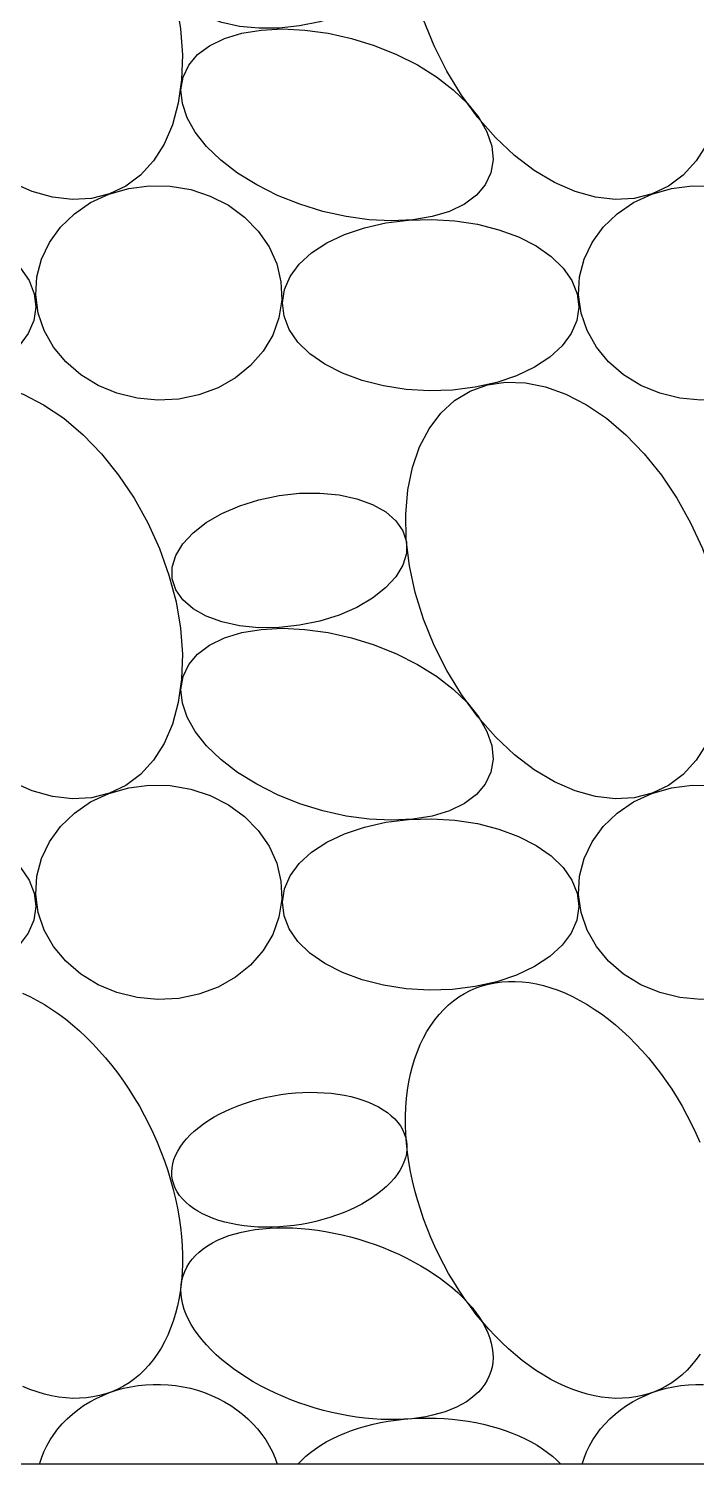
# Model space of a CAD drawing. Extents: x 10 to 698, y 9 to 300.
# Drawn here: x 669.776 to 671.006, y 136.779 to 139.422 of the extents above; entities that cross this region are included whole.
import ezdxf

# ---------------------------------------------------------------- set-up
doc = ezdxf.new("R2010")
doc.units = 0
doc.header["$LTSCALE"] = 0.5
doc.header["$MEASUREMENT"] = 0
doc.layers.get('0').update_dxf_attribs({"linetype": 'CONTINUOUS'})
doc.layers.add('A-DETL-MCUT', color=2, linetype='CONTINUOUS')
doc.layers.add('A-DETL-PATT', color=8, linetype='CONTINUOUS')

# ---------------------------------------------------------------- blocks, each defined once
blk = doc.blocks.new('BATT-01')
at = {"flags": 128}
for points in [[(-0.06648, 0.06741), (-0.07044, 0.06884), (-0.07469, 0.06949), (-0.07917, 0.06935), (-0.0838, 0.06843), (-0.0885, 0.06674), (-0.09321, 0.0643), (-0.09783, 0.06116), (-0.1023, 0.05738), (-0.10654, 0.053), (-0.11048, 0.04811), (-0.11406, 0.04278), (-0.11721, 0.0371), (-0.1199, 0.03117), (-0.12206, 0.02508), (-0.12368, 0.01893), (-0.12471, 0.01282), (-0.12515, 0.00685), (-0.12498, 0.00113), (-0.12421, -0.00426), (-0.12285, -0.00922), (-0.12093, -0.01368), (-0.11847, -0.01756), (-0.11552, -0.0208), (-0.11213, -0.02335), (-0.10834, -0.02515), (-0.10422, -0.0262), (-0.09985, -0.02645), (-0.09529, -0.02592), (-0.09061, -0.02461), (-0.0859, -0.02254), (-0.08122, -0.01975), (-0.07667, -0.01628), (-0.07231, -0.01219), (-0.06821, -0.00755), (-0.06444, -0.00243), (-0.06107, 0.00309), (-0.05814, 0.0089), (-0.05571, 0.01493), (-0.05382, 0.02106), (-0.05249, 0.0272), (-0.05176, 0.03325), (-0.05162, 0.03911), (-0.05209, 0.04467), (-0.05315, 0.04986), (-0.0548, 0.05458), (-0.05699, 0.05876), (-0.0597, 0.06233), (-0.06288, 0.06523)], [(-0.0518, 0.0327), (-0.0518, 0.03004), (-0.05098, 0.02734), (-0.04936, 0.02466), (-0.047, 0.02211), (-0.04397, 0.01974), (-0.04036, 0.01764), (-0.03627, 0.01587), (-0.03184, 0.01448), (-0.0272, 0.01352), (-0.02248, 0.01301), (-0.01783, 0.01297), (-0.0134, 0.0134), (-0.00932, 0.01429), (-0.00571, 0.0156), (-0.00268, 0.01731), (-0.00032, 0.01936), (0.00129, 0.02168), (0.00211, 0.02421), (0.00211, 0.02687), (0.00129, 0.02958), (-0.00032, 0.03225), (-0.00268, 0.03481), (-0.00571, 0.03717), (-0.00933, 0.03927), (-0.01341, 0.04104), (-0.01785, 0.04243), (-0.02249, 0.04339), (-0.02721, 0.0439), (-0.03185, 0.04395), (-0.03628, 0.04352), (-0.04037, 0.04263), (-0.04398, 0.04131), (-0.04701, 0.0396), (-0.04937, 0.03756), (-0.05098, 0.03523)], [(-0.07123, -0.0203), (-0.06995, -0.02303), (-0.0679, -0.02545), (-0.06514, -0.02751), (-0.06172, -0.02917), (-0.05772, -0.03038), (-0.05324, -0.03112), (-0.04836, -0.03137), (-0.0432, -0.03112), (-0.03788, -0.03039), (-0.03252, -0.02919), (-0.02722, -0.02754), (-0.02212, -0.02548), (-0.01732, -0.02307), (-0.01294, -0.02034), (-0.00907, -0.01737), (-0.00579, -0.01421), (-0.00319, -0.01095), (-0.00131, -0.00765), (-0.00021, -0.00438), (0.0001, -0.00123), (-0.00039, 0.00175), (-0.00167, 0.00448), (-0.00372, 0.0069), (-0.00648, 0.00897), (-0.0099, 0.01062), (-0.0139, 0.01183), (-0.01839, 0.01257), (-0.02326, 0.01282), (-0.02842, 0.01257), (-0.03374, 0.01184), (-0.03911, 0.01064), (-0.0444, 0.00899), (-0.0495, 0.00694), (-0.0543, 0.00452), (-0.05868, 0.00179), (-0.06255, -0.00118), (-0.06583, -0.00433), (-0.06843, -0.0076), (-0.07031, -0.0109), (-0.07141, -0.01417), (-0.07172, -0.01732)], [(-0.14801, -0.04955), (-0.14737, -0.05369), (-0.14593, -0.05767), (-0.14373, -0.06137), (-0.14085, -0.06468), (-0.13736, -0.06751), (-0.13336, -0.06978), (-0.12897, -0.07142), (-0.12431, -0.07238), (-0.11952, -0.07264), (-0.11473, -0.07219), (-0.11009, -0.07104), (-0.10573, -0.06923), (-0.10177, -0.0668), (-0.09833, -0.06383), (-0.0955, -0.06041), (-0.09337, -0.05662), (-0.09199, -0.05259), (-0.09142, -0.04842), (-0.09166, -0.04423), (-0.0927, -0.04016), (-0.09453, -0.03631), (-0.09708, -0.03279), (-0.10028, -0.0297), (-0.10403, -0.02715), (-0.10825, -0.02519), (-0.11279, -0.02388), (-0.11753, -0.02327), (-0.12233, -0.02336), (-0.12706, -0.02417), (-0.13158, -0.02565), (-0.13576, -0.02778), (-0.13947, -0.03049), (-0.14262, -0.0337), (-0.14511, -0.03732), (-0.14687, -0.04124), (-0.14784, -0.04536)], [(-0.09144, -0.05124), (-0.09098, -0.05432), (-0.08968, -0.05731), (-0.0876, -0.06014), (-0.08476, -0.06274), (-0.08125, -0.06504), (-0.07715, -0.06699), (-0.07257, -0.06854), (-0.06761, -0.06965), (-0.06239, -0.0703), (-0.05705, -0.07046), (-0.05172, -0.07014), (-0.04653, -0.06934), (-0.0416, -0.06809), (-0.03707, -0.0664), (-0.03303, -0.06433), (-0.02959, -0.06193), (-0.02683, -0.05925), (-0.02482, -0.05636), (-0.02362, -0.05333), (-0.02324, -0.05024), (-0.02371, -0.04716), (-0.025, -0.04416), (-0.02709, -0.04134), (-0.02993, -0.03874), (-0.03344, -0.03643), (-0.03753, -0.03448), (-0.04212, -0.03293), (-0.04708, -0.03182), (-0.0523, -0.03118), (-0.05763, -0.03101), (-0.06296, -0.03133), (-0.06816, -0.03213), (-0.07308, -0.03339), (-0.07762, -0.03507), (-0.08166, -0.03714), (-0.0851, -0.03955), (-0.08786, -0.04223), (-0.08986, -0.04512), (-0.09107, -0.04815)]]:
    blk.add_lwpolyline(points, close=True, dxfattribs=at)

msp = doc.modelspace()

# ---------------------------------------------------------------- linework, layer by layer
at = {"layer": 'A-DETL-MCUT'}
msp.add_line((672.13587003, 136.77896613), (665.88587003, 136.77896613), dxfattribs=at)
at = {"layer": 'A-DETL-PATT', "extrusion": (0, 0, -1), "flags": 128}
for points in [[(-671.01265383, 136.9815733), (-671.005183, 136.97113684), (-670.99721381, 136.96134948), (-670.98876277, 136.95223149), (-670.9798474, 136.94380179), (-670.97048619, 136.93607783), (-670.96069853, 136.92907564), (-670.95050471, 136.92280972), (-670.93992585, 136.91729306), (-670.92898389, 136.91253709), (-670.91770151, 136.90855168), (-670.90610208, 136.90534508), (-670.89420965, 136.90292394), (-670.88204887, 136.90129327), (-670.86964494, 136.90045646), (-670.85702358, 136.90041524), (-670.84421093, 136.9011697), (-670.83123357, 136.90271827), (-670.81811838, 136.90505774), (-670.80489255, 136.90818327), (-670.79158349, 136.91208837), (-670.77821878, 136.91676495), (-670.76482614, 136.92220333), (-670.75143331, 136.92839222), (-670.73806805, 136.9353188), (-670.72475807, 136.94296871), (-670.71153095, 136.95132611), (-670.69841411, 136.96037365), (-670.68543473, 136.9700926), (-670.67261972, 136.98046281), (-670.65999563, 136.99146279), (-670.64758864, 137.00306973), (-670.63542446, 137.01525958), (-670.62352829, 137.02800708), (-670.6119248, 137.0412858), (-670.60063804, 137.05506822), (-670.5896914, 137.06932577), (-670.57910757, 137.08402891), (-670.56890848, 137.09914715), (-670.55911528, 137.11464917), (-670.54974826, 137.13050283), (-670.54082684, 137.14667528), (-670.5323695, 137.16313299), (-670.52439378, 137.17984186), (-670.51691621, 137.19676725), (-670.50995229, 137.21387408), (-670.50351645, 137.23112689), (-670.49762202, 137.24848993), (-670.49228123, 137.26592721), (-670.48750515, 137.28340259), (-670.48330368, 137.30087984), (-670.47968551, 137.31832275), (-670.47665816, 137.33569515), (-670.4742279, 137.35296105), (-670.47239976, 137.37008465), (-670.47117754, 137.38703047), (-670.47056376, 137.40376338), (-670.4705597, 137.4202487), (-670.47116537, 137.43645226), (-670.47237951, 137.45234048), (-670.4741996, 137.46788043), (-670.47662188, 137.48303989), (-670.47964132, 137.49778745), (-670.48325167, 137.51209255), (-670.48744544, 137.52592552), (-670.49221393, 137.53925771), (-670.49754727, 137.55206147), (-670.50343441, 137.56431027), (-670.50986313, 137.57597873), (-670.51682012, 137.58704265), (-670.52429095, 137.59747911), (-670.53226014, 137.60726648), (-670.54071118, 137.61638446), (-670.54962655, 137.62481417), (-670.55898776, 137.63253812), (-670.56877542, 137.63954032), (-670.57896924, 137.64580624), (-670.5895481, 137.6513229), (-670.60049006, 137.65607886), (-670.61177244, 137.66006428), (-670.62337187, 137.66327088), (-670.6352643, 137.66569202), (-670.64742508, 137.66732269), (-670.65982901, 137.6681595), (-670.67245037, 137.66820072), (-670.68526302, 137.66744626), (-670.69824038, 137.66589769), (-670.71135557, 137.66355822), (-670.7245814, 137.66043269), (-670.73789046, 137.65652759), (-670.75125517, 137.651851), (-670.76464781, 137.64641263), (-670.77804064, 137.64022374), (-670.7914059, 137.63329716), (-670.80471588, 137.62564724), (-670.817943, 137.61728985), (-670.83105984, 137.6082423), (-670.84403922, 137.59852335), (-670.85685423, 137.58815314), (-670.86947832, 137.57715317), (-670.88188531, 137.56554623), (-670.89404949, 137.55335637), (-670.90594566, 137.54060888), (-670.91754915, 137.52733016), (-670.92883591, 137.51354774), (-670.93978255, 137.49929019), (-670.95036638, 137.48458705), (-670.96056547, 137.46946881), (-670.97035867, 137.45396679), (-670.97972569, 137.43811312), (-670.98864711, 137.42194068), (-670.99710445, 137.40548296), (-671.00508017, 137.3887741), (-671.01255774, 137.37184871)], [(-669.76520973, 137.64641263), (-669.77860256, 137.64022374), (-669.79196782, 137.63329716), (-669.8052778, 137.62564724), (-669.81850492, 137.61728985), (-669.83162176, 137.6082423), (-669.84460114, 137.59852335), (-669.85741615, 137.58815314), (-669.87004023, 137.57715317), (-669.88244723, 137.56554623), (-669.89461141, 137.55335637), (-669.90650757, 137.54060888), (-669.91811106, 137.52733016), (-669.92939782, 137.51354774), (-669.94034446, 137.49929019), (-669.9509283, 137.48458705), (-669.96112738, 137.46946881), (-669.97092059, 137.45396679), (-669.98028761, 137.43811312), (-669.98920903, 137.42194068), (-669.99766636, 137.40548296), (-670.00564208, 137.3887741), (-670.01311965, 137.37184871), (-670.02008358, 137.35474188), (-670.02651942, 137.33748906), (-670.03241384, 137.32012602), (-670.03775463, 137.30268874), (-670.04253071, 137.28521337), (-670.04673219, 137.26773611), (-670.05035035, 137.25029321), (-670.0533777, 137.23292081), (-670.05580797, 137.21565491), (-670.0576361, 137.19853131), (-670.05885833, 137.18158549), (-670.05947211, 137.16485258), (-670.05947617, 137.14836726), (-670.0588705, 137.1321637), (-670.05765636, 137.11627548), (-670.05583626, 137.10073553), (-670.05341398, 137.08557607), (-670.05039454, 137.07082851), (-670.0467842, 137.05652341), (-670.04259043, 137.04269044), (-670.03782193, 137.02935825), (-670.03248859, 137.01655449), (-670.02660146, 137.00430568), (-670.02017274, 136.99263723), (-670.01321575, 136.9815733), (-670.00574492, 136.97113684), (-669.99777572, 136.96134948), (-669.98932469, 136.95223149), (-669.98040932, 136.94380179), (-669.97104811, 136.93607783), (-669.96126044, 136.92907564), (-669.95106662, 136.92280972), (-669.94048777, 136.91729306), (-669.92954581, 136.91253709), (-669.91826342, 136.90855168), (-669.906664, 136.90534508), (-669.89477157, 136.90292394), (-669.88261079, 136.90129327), (-669.87020686, 136.90045646), (-669.85758549, 136.90041524), (-669.84477285, 136.9011697), (-669.83179548, 136.90271827), (-669.81868029, 136.90505774), (-669.80545446, 136.90818327), (-669.7921454, 136.91208837), (-669.7787807, 136.91676495), (-669.76538805, 136.92220333)], [(-669.79607536, 136.77896613), (-669.79980058, 136.79054088), (-669.80433217, 136.80188457), (-669.80965325, 136.8129549), (-669.81574398, 136.82371058), (-669.82258163, 136.83411153), (-669.83014073, 136.84411895), (-669.83839307, 136.85369552), (-669.84730789, 136.86280555), (-669.85685195, 136.87141506), (-669.86698966, 136.87949194), (-669.87768322, 136.88700609), (-669.88889275, 136.89392947), (-669.90057647, 136.90023629), (-669.91269079, 136.90590302), (-669.92519056, 136.91090852), (-669.93802916, 136.91523415), (-669.95115872, 136.91886376), (-669.96453029, 136.92178382), (-669.97809399, 136.92398345), (-669.99179927, 136.92545444), (-670.00559501, 136.92619131), (-670.01942978, 136.92619131), (-670.03325198, 136.92545444), (-670.04701008, 136.92398345), (-670.06065278, 136.92178382), (-670.07412921, 136.91886376), (-670.08738911, 136.91523415), (-670.10038305, 136.91090852), (-670.11306257, 136.90590302), (-670.12538039, 136.90023629), (-670.13729059, 136.89392947), (-670.14874875, 136.88700609), (-670.15971214, 136.87949194), (-670.1701399, 136.87141506), (-670.17999314, 136.86280555), (-670.1892351, 136.85369552), (-670.19783135, 136.84411895), (-670.20574982, 136.83411153), (-670.21296098, 136.82371058), (-670.21943795, 136.8129549), (-670.22515657, 136.80188457), (-670.23009553, 136.79054088), (-670.2342364, 136.77896613)], [(-670.79551344, 136.77896613), (-670.79923866, 136.79054088), (-670.80377026, 136.80188457), (-670.80909134, 136.8129549), (-670.81518206, 136.82371058), (-670.82201972, 136.83411153), (-670.82957881, 136.84411895), (-670.83783115, 136.85369552), (-670.84674597, 136.86280555), (-670.85629003, 136.87141506), (-670.86642774, 136.87949194), (-670.8771213, 136.88700609), (-670.88833084, 136.89392947), (-670.90001455, 136.90023629), (-670.91212888, 136.90590302), (-670.92462865, 136.91090852), (-670.93746725, 136.91523415), (-670.95059681, 136.91886376), (-670.96396837, 136.92178382), (-670.97753208, 136.92398345), (-670.99123735, 136.92545444), (-671.0050331, 136.92619131), (-671.01886786, 136.92619131)], [(-670.27230137, 136.77896613), (-670.27930397, 136.78649714), (-670.28701259, 136.79378896), (-670.29540427, 136.80081988), (-670.30445403, 136.80756896), (-670.31413493, 136.81401613), (-670.32441816, 136.82014218), (-670.33527309, 136.82592888), (-670.34666741, 136.83135899), (-670.35856719, 136.83641635), (-670.37093701, 136.84108591), (-670.38374005, 136.84535377), (-670.39693818, 136.84920721), (-670.41049212, 136.85263476), (-670.42436151, 136.85562623), (-670.43850506, 136.8581727), (-670.45288067, 136.8602666), (-670.46744553, 136.86190168), (-670.48215628, 136.86307309), (-670.49696914, 136.86377733), (-670.51184, 136.86401232), (-670.52672458, 136.86377733), (-670.54157857, 136.86307309), (-670.55635776, 136.86190168), (-670.57101814, 136.8602666), (-670.58551607, 136.8581727), (-670.59980838, 136.85562623), (-670.61385253, 136.85263476), (-670.6276067, 136.84920721), (-670.64102994, 136.84535377), (-670.6540823, 136.84108591), (-670.66672491, 136.83641635), (-670.67892014, 136.83135899), (-670.69063167, 136.82592888), (-670.70182465, 136.82014218), (-670.71246575, 136.81401613), (-670.72252328, 136.80756896), (-670.73196732, 136.80081988), (-670.74076973, 136.79378896), (-670.74890432, 136.78649714), (-670.75634687, 136.77896613)]]:
    msp.add_lwpolyline(points, dxfattribs=at)
for points in [[(-670.4720919, 137.3736693), (-670.47284482, 137.3661744), (-670.47276054, 137.3585771), (-670.4718394, 137.35090679), (-670.47008496, 137.34319316), (-670.467504, 137.33546604), (-670.46410651, 137.32775532), (-670.45990563, 137.32009085), (-670.45491763, 137.31250226), (-670.44916178, 137.30501892), (-670.44266037, 137.29766978), (-670.43543855, 137.29048328), (-670.42752425, 137.28348721), (-670.41894809, 137.27670865), (-670.40974326, 137.27017381), (-670.39994536, 137.26390798), (-670.3895923, 137.25793541), (-670.37872414, 137.25227919), (-670.36738293, 137.24696121), (-670.35561253, 137.24200204), (-670.34345848, 137.23742088), (-670.33096782, 137.23323544), (-670.31818886, 137.22946192), (-670.30517104, 137.22611492), (-670.29196472, 137.22320738), (-670.278621, 137.22075055), (-670.26519151, 137.21875394), (-670.25172819, 137.21722528), (-670.23828313, 137.21617047), (-670.22490836, 137.2155936), (-670.21165562, 137.2154969), (-670.19857617, 137.21588074), (-670.18572062, 137.21674365), (-670.1731387, 137.21808227), (-670.1608791, 137.21989144), (-670.14898924, 137.22216414), (-670.13751513, 137.2248916), (-670.12650114, 137.22806326), (-670.1159899, 137.23166684), (-670.10602207, 137.23568841), (-670.09663621, 137.24011241), (-670.08786864, 137.24492171), (-670.07975328, 137.25009773), (-670.07232151, 137.25562042), (-670.06560211, 137.26146842), (-670.05962105, 137.26761912), (-670.05440148, 137.27404871), (-670.0499636, 137.28073232), (-670.04632456, 137.28764408), (-670.04349846, 137.29475727), (-670.04149623, 137.30204436), (-670.04032561, 137.30947716), (-670.03999112, 137.31702691), (-670.04049407, 137.32466441), (-670.04183251, 137.3323601), (-670.04400127, 137.34008421), (-670.04699194, 137.34780687), (-670.05079296, 137.35549818), (-670.05538962, 137.36312841), (-670.06076415, 137.37066802), (-670.06689574, 137.37808784), (-670.07376068, 137.38535918), (-670.0813324, 137.3924539), (-670.08958162, 137.39934455), (-670.09847642, 137.40600447), (-670.10798238, 137.4124079), (-670.11806274, 137.41853006), (-670.12867848, 137.42434728), (-670.13978854, 137.42983703), (-670.15134994, 137.43497809), (-670.16331795, 137.43975056), (-670.17564627, 137.44413598), (-670.1882872, 137.44811739), (-670.20119183, 137.45167937), (-670.21431024, 137.45480816), (-670.22759169, 137.45749164), (-670.24098477, 137.45971944), (-670.25443769, 137.46148293), (-670.26789838, 137.46277529), (-670.28131479, 137.46359152), (-670.29463499, 137.46392847), (-670.30780746, 137.46378483), (-670.32078123, 137.46316115), (-670.33350612, 137.46205985), (-670.34593289, 137.4604852), (-670.35801346, 137.45844327), (-670.36970111, 137.45594198), (-670.3809506, 137.452991), (-670.39171842, 137.44960174), (-670.40196291, 137.44578732), (-670.41164444, 137.44156249), (-670.42072554, 137.4369436), (-670.4291711, 137.43194853), (-670.43694842, 137.42659659), (-670.44402743, 137.42090849), (-670.45038074, 137.41490623), (-670.45598376, 137.40861305), (-670.46081483, 137.40205328), (-670.46485524, 137.3952523), (-670.46808937, 137.38823643), (-670.4705047, 137.3810328)], [(-670.6275573, 136.94965803), (-670.62461855, 136.94163196), (-670.62088491, 136.93387867), (-670.61636695, 136.92642012), (-670.61107748, 136.91927745), (-670.60503149, 136.91247092), (-670.59824613, 136.90601982), (-670.59074062, 136.89994243), (-670.58253624, 136.89425598), (-670.57365625, 136.88897659), (-670.56412581, 136.88411922), (-670.55397195, 136.87969765), (-670.54322345, 136.8757244), (-670.53191077, 136.87221074), (-670.52006598, 136.86916663), (-670.50772265, 136.8666007), (-670.49491578, 136.86452022), (-670.48168167, 136.86293109), (-670.46805783, 136.86183781), (-670.45408287, 136.86124348), (-670.43979642, 136.86114979), (-670.42523896, 136.861557), (-670.41045177, 136.86246396), (-670.39547676, 136.8638681), (-670.38035637, 136.86576543), (-670.36513348, 136.86815058), (-670.34985122, 136.87101679), (-670.33455292, 136.87435594), (-670.31928194, 136.87815855), (-670.30408157, 136.88241385), (-670.2889949, 136.88710978), (-670.27406469, 136.89223302), (-670.25933327, 136.89776906), (-670.24484238, 136.9037022), (-670.23063311, 136.91001562), (-670.21674574, 136.91669143), (-670.20321963, 136.9237107), (-670.19009311, 136.93105353), (-670.17740341, 136.93869913), (-670.16518649, 136.9466258), (-670.15347698, 136.95481108), (-670.14230807, 136.96323177), (-670.13171142, 136.971864), (-670.12171707, 136.9806833), (-670.11235335, 136.98966468), (-670.1036468, 136.99878266), (-670.0956221, 137.00801142), (-670.088302, 137.01732478), (-670.08170725, 137.02669634), (-670.07585653, 137.03609955), (-670.07076645, 137.04550775), (-670.06645142, 137.05489427), (-670.06292367, 137.0642325), (-670.06019321, 137.07349597), (-670.05826777, 137.08265843), (-670.05715282, 137.0916939), (-670.05685151, 137.10057677), (-670.0573647, 137.10928186), (-670.05869093, 137.11778449), (-670.06082644, 137.12606057), (-670.06376519, 137.13408663), (-670.06749883, 137.14183993), (-670.07201679, 137.14929848), (-670.07730626, 137.15644114), (-670.08335225, 137.16324767), (-670.09013762, 137.16969878), (-670.09764313, 137.17577617), (-670.1058475, 137.18146262), (-670.1147275, 137.18674201), (-670.12425793, 137.19159937), (-670.13441179, 137.19602095), (-670.14516029, 137.1999942), (-670.15647297, 137.20350785), (-670.16831777, 137.20655196), (-670.18066109, 137.2091179), (-670.19346796, 137.21119838), (-670.20670207, 137.21278751), (-670.22032592, 137.21388079), (-670.23430087, 137.21447512), (-670.24858733, 137.21456881), (-670.26314478, 137.21416159), (-670.27793197, 137.21325463), (-670.29290699, 137.2118505), (-670.30802737, 137.20995316), (-670.32325027, 137.20756801), (-670.33853253, 137.2047018), (-670.35383083, 137.20136266), (-670.3691018, 137.19756005), (-670.38430217, 137.19330475), (-670.39938884, 137.18860882), (-670.41431905, 137.18348557), (-670.42905048, 137.17794954), (-670.44354136, 137.1720164), (-670.45775063, 137.16570298), (-670.471638, 137.15902717), (-670.48516412, 137.1520079), (-670.49829063, 137.14466506), (-670.51098033, 137.13701947), (-670.52319726, 137.1290928), (-670.53490677, 137.12090752), (-670.54607568, 137.11248683), (-670.55667233, 137.1038546), (-670.56666668, 137.09503529), (-670.5760304, 137.08605392), (-670.58473695, 137.07693593), (-670.59276165, 137.06770718), (-670.60008175, 137.05839382), (-670.6066765, 137.04902225), (-670.61252721, 137.03961904), (-670.6176173, 137.03021084), (-670.62193233, 137.02082433), (-670.62546007, 137.01148609), (-670.62819053, 137.00222262), (-670.63011597, 136.99306016), (-670.63123092, 136.9840247), (-670.63153223, 136.97514183), (-670.63101904, 136.96643674), (-670.62969281, 136.9579341)]]:
    msp.add_lwpolyline(points, close=True, dxfattribs=at)

# ---------------------------------------------------------------- block references
at = {"layer": 'A-DETL-PATT', "xscale": -8, "yscale": 8, "zscale": 8}
for p in [(669.05826616, 139.31948842), (670.05770424, 139.31948842), (669.05826616, 138.21576972), (670.05770424, 138.21576972)]:
    msp.add_blockref('BATT-01', p, dxfattribs=at)

doc.saveas('drawing.dxf')
